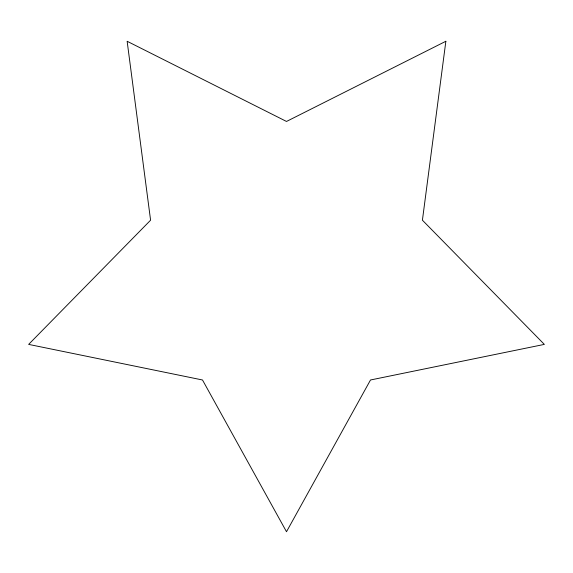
<?xml version="1.0" encoding="UTF-8"?>
<svg xmlns="http://www.w3.org/2000/svg" width="573" height="573" viewBox="0 0 573 573"><rect width="100%" height="100%" fill="white"/><g stroke="black" fill="none" stroke-linecap="round" stroke-linejoin="round"><path stroke-width="0.86" d="M445.858 41.27L422.416 220.204L544.35 344.394L370.502 379.985L286.5 531.73L202.498 379.985L28.65 344.394L150.584 220.204L127.142 41.27L286.5 121.455L445.858 41.27"/></g></svg>
